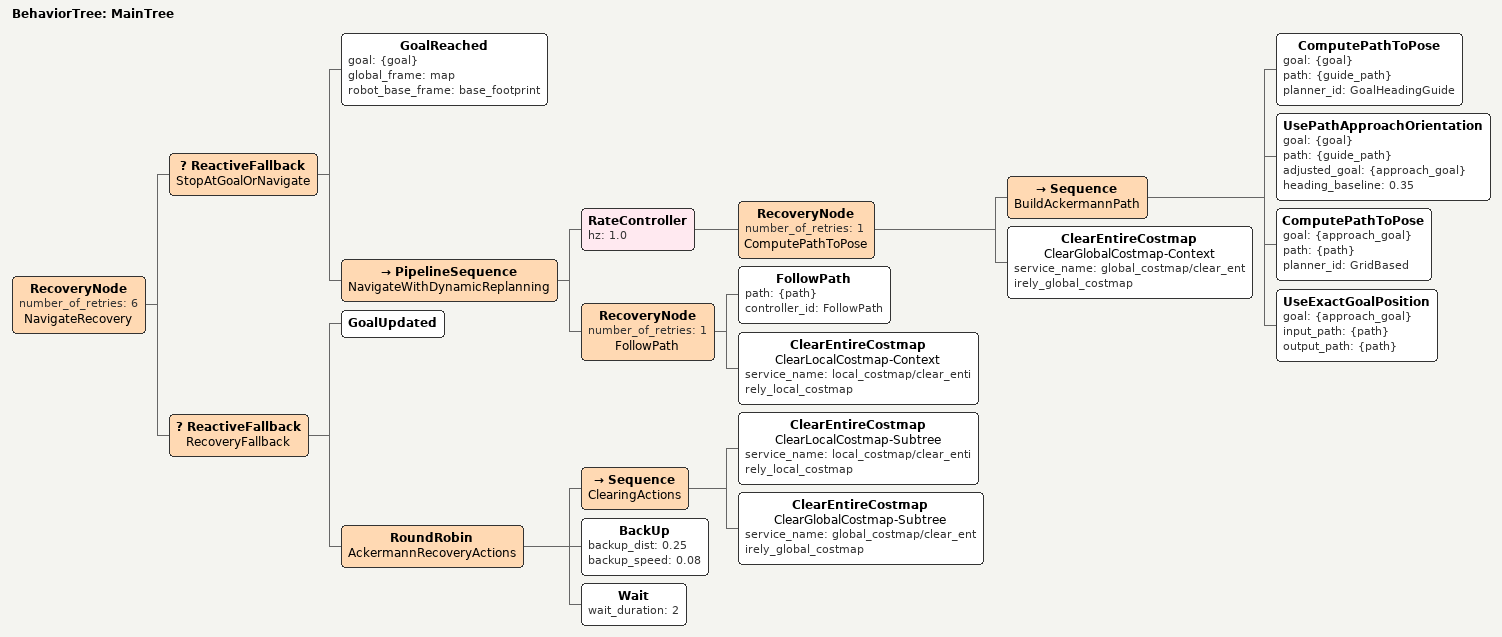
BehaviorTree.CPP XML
<root main_tree_to_execute="MainTree">
  <BehaviorTree ID="MainTree">
    <RecoveryNode number_of_retries="6" name="NavigateRecovery">
      <ReactiveFallback name="StopAtGoalOrNavigate">
        <GoalReached goal="{goal}" global_frame="map" robot_base_frame="base_footprint"/>
        <PipelineSequence name="NavigateWithDynamicReplanning">
          <RateController hz="1.0">
            <RecoveryNode number_of_retries="1" name="ComputePathToPose">
              <Sequence name="BuildAckermannPath">
                <ComputePathToPose goal="{goal}" path="{guide_path}" planner_id="GoalHeadingGuide"/>
                <UsePathApproachOrientation goal="{goal}" path="{guide_path}" adjusted_goal="{approach_goal}" heading_baseline="0.35"/>
                <ComputePathToPose goal="{approach_goal}" path="{path}" planner_id="GridBased"/>
                <UseExactGoalPosition goal="{approach_goal}" input_path="{path}" output_path="{path}"/>
              </Sequence>
              <ClearEntireCostmap name="ClearGlobalCostmap-Context" service_name="global_costmap/clear_entirely_global_costmap"/>
            </RecoveryNode>
          </RateController>
          <RecoveryNode number_of_retries="1" name="FollowPath">
            <FollowPath path="{path}" controller_id="FollowPath"/>
            <ClearEntireCostmap name="ClearLocalCostmap-Context" service_name="local_costmap/clear_entirely_local_costmap"/>
          </RecoveryNode>
        </PipelineSequence>
      </ReactiveFallback>
      <ReactiveFallback name="RecoveryFallback">
        <GoalUpdated/>
        <RoundRobin name="AckermannRecoveryActions">
          <Sequence name="ClearingActions">
            <ClearEntireCostmap name="ClearLocalCostmap-Subtree" service_name="local_costmap/clear_entirely_local_costmap"/>
            <ClearEntireCostmap name="ClearGlobalCostmap-Subtree" service_name="global_costmap/clear_entirely_global_costmap"/>
          </Sequence>
          <BackUp backup_dist="0.25" backup_speed="0.08"/>
          <Wait wait_duration="2"/>
        </RoundRobin>
      </ReactiveFallback>
    </RecoveryNode>
  </BehaviorTree>
</root>
